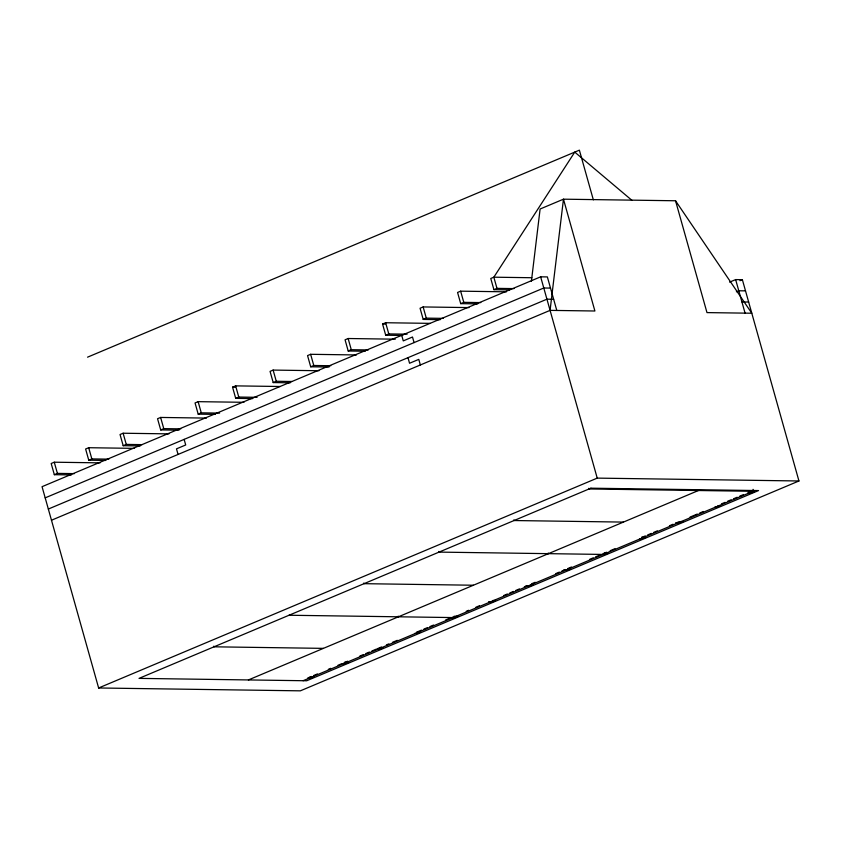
<?xml version="1.0" encoding="UTF-8"?>
<svg xmlns="http://www.w3.org/2000/svg" width="841" height="841" viewBox="0 0 841 841"><rect width="100%" height="100%" fill="white"/><g stroke="black" fill="none" stroke-linecap="round" stroke-linejoin="round"><path stroke-width="1.26" d="M531.386 281.42L540.111 209.01L563.47 199.18L675.533 200.768L751.801 313.23L706.976 312.6L675.533 200.768M550.077 310.371L563.47 199.18L594.902 311.002L550.077 310.371L51.48 520.232M87.548 357.173L579.375 150.161L593.347 199.864M100.1 462.855L54.266 462.203L51.185 463.507L54.329 474.681L71.359 474.923M134.528 448.369L88.694 447.717L85.614 449.01L88.757 460.195L105.787 460.437M168.957 433.872L123.122 433.231L120.042 434.524L123.185 445.698L140.216 445.94M206.455 418.093L160.62 417.441L157.551 418.734L160.694 429.919L179.028 430.182M243.964 402.303L198.129 401.662L195.049 402.955L198.192 414.129L215.222 414.371M252.721 398.592L235.701 398.35L232.558 387.165L235.627 385.872L280.148 386.503M318.96 370.734L273.125 370.082L270.056 371.386L273.199 382.56L290.219 382.802M356.468 354.955L310.634 354.303L307.554 355.596L310.697 366.781L329.031 367.044M395.281 339.186L348.132 338.513L345.062 339.806L348.206 350.991L365.225 351.233M402.734 335.454L385.704 335.212L382.56 324.027L385.641 322.734L430.161 323.365M468.973 307.596L423.139 306.944L420.069 308.237L423.212 319.422L440.232 319.664M506.471 291.816L460.637 291.165L457.567 292.458L460.71 303.643L477.73 303.885M54.329 474.681L57.409 473.388L74.428 473.63M88.757 460.195L91.837 458.902L108.857 459.144M123.185 445.698L126.266 444.405L141.982 444.637M160.694 429.919L163.764 428.626L180.794 428.868M198.192 414.129L201.272 412.836L219.606 413.099M235.701 398.35L238.77 397.057L257.104 397.32M273.199 382.56L276.269 381.267L291.985 381.488M310.697 366.781L313.777 365.488L330.797 365.73M348.206 350.991L351.275 349.698L368.305 349.94M385.704 335.212L388.784 333.919L407.118 334.171M423.212 319.422L426.282 318.129L443.302 318.371M460.71 303.643L463.78 302.35L480.81 302.592M531.817 277.73L493.835 277.194L490.766 278.487L493.909 289.661L496.978 288.368L514.009 288.61M556.795 310.466L547.365 276.92L540.647 276.826L42.05 486.687L98.628 687.98L300.353 690.839L798.95 480.978L742.372 279.685L735.644 279.59L729.599 282.134M45.193 497.861L543.791 288L550.508 288.095M48.336 509.047L546.934 299.186L553.651 299.28M739.954 280.705L742.372 279.685M736.369 291.785L738.787 290.776L745.515 290.87M98.628 687.98L597.226 478.119L798.95 480.978M248.41 679.938L698.429 490.524L698.24 489.851M307.743 678.004L311.38 676.479M313.798 675.46L317.425 673.935M328.316 669.352L330.734 668.332M337.987 665.273L341.625 663.749M344.043 662.729L347.669 661.205M359.769 656.106L363.396 654.582M365.814 653.562L369.441 652.038M371.859 651.018L375.496 649.494M377.914 648.474L381.541 646.95M386.376 644.91L388.805 643.891M392.432 642.366L397.267 640.327M417.83 631.675L421.467 630.14M423.885 629.121L427.512 627.596M429.93 626.577L433.557 625.052M445.656 619.964L449.283 618.429M466.219 611.302L468.647 610.282M475.901 607.234L479.528 605.699M503.727 595.523L507.354 593.988M509.772 592.968L513.399 591.444M515.827 590.424L519.454 588.9M524.29 586.86L526.708 585.841M531.554 583.812L535.181 582.277M555.743 573.625L559.37 572.09M561.799 571.081L565.425 569.546M567.843 568.527L571.47 567.002M589.615 559.37L593.252 557.835M595.67 556.816L599.297 555.291M604.132 553.252L606.55 552.232M610.188 550.708L615.023 548.668M641.641 537.473L645.268 535.938M647.686 534.929L651.312 533.394M653.73 532.374L657.368 530.85M669.457 525.762L673.094 524.227M675.512 523.218L679.139 521.683M690.03 517.099L697.284 514.051M699.701 513.031L703.339 511.507M721.483 503.864L725.11 502.34M727.528 501.32L731.155 499.785M733.583 498.776L737.21 497.241M739.628 496.222L743.255 494.697M748.091 492.658L752.937 490.629L753.126 491.291L303.096 680.716M753.052 489.357L753.757 491.838L750.677 493.131L748.059 493.099M493.909 289.661L509.625 289.893M741.93 301.951L748.658 302.045M382.56 324.027L385.178 324.058M232.558 387.165L235.175 387.207M753.126 491.291L589.057 488.968L588.868 488.295M749.825 491.785L753.757 491.838M717.941 505.777L720.558 505.809L717.478 507.112L714.861 507.07M680.432 521.557L683.05 521.599L679.98 522.892L676.048 522.839M623.433 522.093L514.051 520.537L513.862 519.864M641.62 537.325L645.552 537.388L642.482 538.682L639.854 538.639M604.122 553.115L608.054 553.168L604.973 554.461L439.044 552.106L438.855 551.433M567.927 568.915L570.545 568.958L567.475 570.251L563.544 570.187M530.429 584.705L533.047 584.737L529.967 586.03L526.045 585.977M473.42 585.231L364.037 583.675L363.848 583.002M492.921 600.485L495.538 600.527L492.469 601.82L488.537 601.757M454.108 616.253L458.04 616.306L454.97 617.599L289.041 615.244M416.61 632.033L420.542 632.096L417.462 633.389L414.844 633.347M380.416 647.843L383.033 647.875L379.964 649.168L376.032 649.115M323.407 648.369L214.035 646.813L213.845 646.151M344.673 662.309L348.605 662.372L345.535 663.665L342.918 663.623M310.245 676.805L314.177 676.858L311.107 678.151L308.489 678.119M631.833 200.253L574.76 152.105L493.835 277.194L496.978 288.368M735.644 279.59L745.073 313.136M540.647 276.826L597.226 478.119M602.923 553.767L603.113 554.44M548.237 552.989L548.427 553.662M460.637 291.165L463.78 302.35M423.139 306.944L426.282 318.129M414.066 342.602L412.5 337.01L403.27 340.889L401.704 335.307M420.353 364.973L418.786 359.38L409.556 363.259L407.99 357.667M385.641 322.734L388.784 333.919M452.921 616.905L453.11 617.578M348.132 338.513L351.275 349.698M398.224 616.127L398.413 616.8M310.634 354.303L313.777 365.488M273.125 370.082L276.269 381.267M235.627 385.872L238.77 397.057M198.129 401.662L201.272 412.836M184.137 439.38L185.703 444.973L176.484 448.852L178.061 454.445M160.62 417.441L163.764 428.626M123.122 433.231L126.266 444.405M88.694 447.717L91.837 458.902M54.266 462.203L57.409 473.388M590.897 488.19L139.028 678.382L306.681 680.768L758.55 490.566L590.897 488.19"/></g></svg>
